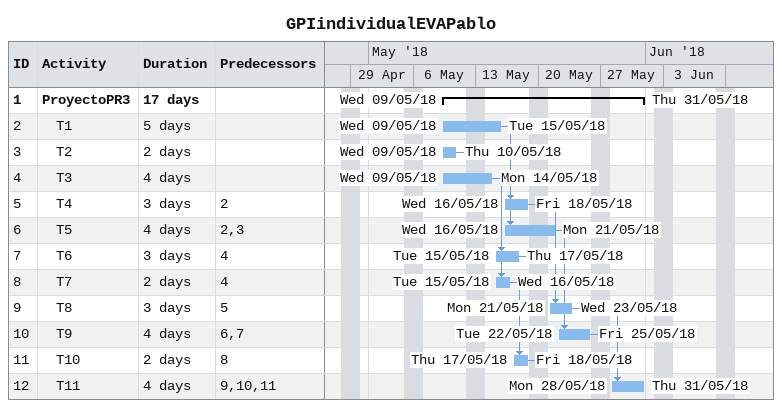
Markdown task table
GPIindividualEVAPablo

| ID | Level | Task | Duration | Start | Finish | Predecessors |
|---|---|---|---|---|---|---|
| 1 | 1 | **ProyectoPR3** | 17d | 2018-05-09 | 2018-05-31 |  |
| 2 | 2 | T1 | 5d | 2018-05-09 | 2018-05-15 |  |
| 3 | 2 | T2 | 2d | 2018-05-09 | 2018-05-10 |  |
| 4 | 2 | T3 | 4d | 2018-05-09 | 2018-05-14 |  |
| 5 | 2 | T4 | 3d | 2018-05-16 | 2018-05-18 | 2 |
| 6 | 2 | T5 | 4d | 2018-05-16 | 2018-05-21 | 2, 3 |
| 7 | 2 | T6 | 3d | 2018-05-15 | 2018-05-17 | 4 |
| 8 | 2 | T7 | 2d | 2018-05-15 | 2018-05-16 | 4 |
| 9 | 2 | T8 | 3d | 2018-05-21 | 2018-05-23 | 5 |
| 10 | 2 | T9 | 4d | 2018-05-22 | 2018-05-25 | 6, 7 |
| 11 | 2 | T10 | 2d | 2018-05-17 | 2018-05-18 | 8 |
| 12 | 2 | T11 | 4d | 2018-05-28 | 2018-05-31 | 9, 10, 11 |
